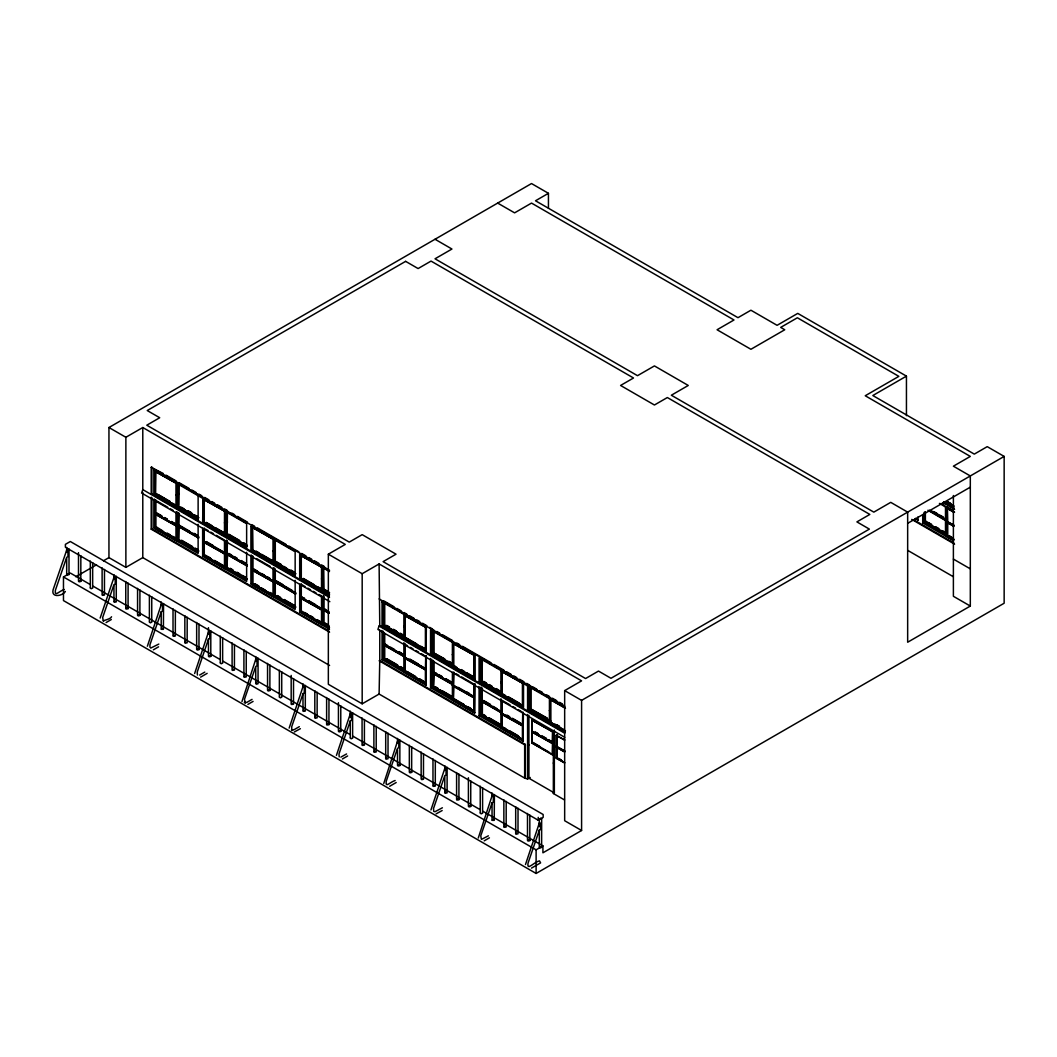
<?xml version="1.0" encoding="UTF-8"?>
<svg xmlns="http://www.w3.org/2000/svg" width="1057" height="1057" viewBox="0 0 1057 1057"><rect width="100%" height="100%" fill="white"/><g stroke="black" fill="none" stroke-linecap="round" stroke-linejoin="round"><path stroke-width="1.5" d="M147.372 646.223L161.377 604.234L162.487 604.881L162.487 611.197L161.206 611.95L149.935 644.783L149.962 647.28M194.633 673.507L208.652 631.531M289.169 728.088L303.174 686.099L304.284 686.746L304.284 693.062L302.989 693.802L291.732 726.648L291.745 729.145M336.43 755.372L350.435 713.383M430.952 809.953L444.957 767.963L446.067 768.598L446.067 774.926L444.786 775.666L433.515 808.513L433.766 811.485M525.488 864.52L539.493 822.531M100.164 618.068L114.116 576.95L115.226 577.598L115.226 583.913L113.945 584.653L102.674 617.499L103.216 620.869M69.035 548.993L68.996 574.598L67.265 575.021L67.027 573.951M80.847 555.81L80.808 581.429L79.077 581.839L78.839 580.769M92.659 562.641L92.659 588.075L91.179 588.723L90.347 587.89M104.484 569.459L104.445 595.065L102.476 595.368L102.991 594.232M116.296 576.276L116.257 601.895L114.288 602.199L114.817 601.063M128.108 583.107L128.069 608.713L126.1 609.017L126.351 607.947M139.92 589.925L139.881 615.531L138.163 615.94L137.912 614.883M151.746 596.743L151.746 622.177L150.266 622.837L149.552 621.846M163.558 603.573L163.399 629.338L161.364 629.338L162.382 628.32M175.37 610.391L175.33 635.997L173.361 636.301L173.89 635.165M187.195 617.209L187.155 642.815L185.186 643.118L185.424 642.061M199.007 624.04L198.967 649.645L197.236 650.055L197.236 648.879M210.819 630.857L210.779 656.463L209.061 656.873L208.81 655.802M222.631 637.675L222.631 663.109L221.151 663.77L220.437 662.765M234.456 644.493L234.416 670.112L232.448 670.415L232.976 669.279M246.268 651.323L246.228 676.929L244.259 677.233L244.788 676.097M258.08 658.141L258.04 683.747L256.322 684.17L256.322 682.994M269.905 664.959L269.865 690.578L268.134 690.987L267.897 689.917M281.717 671.79L281.717 697.224L280.237 697.871L279.524 696.88M293.529 678.607L293.489 704.213L291.521 704.517L291.772 703.447M305.341 685.425L305.301 711.044L303.333 711.348L303.861 710.212M317.166 692.256L317.126 717.862L315.158 718.165L315.396 717.095M328.978 699.073L328.938 724.679L326.97 724.983L327.208 723.913M340.79 705.891L340.75 731.51L339.033 731.92L338.782 730.849M352.615 712.722L352.615 738.156L351.135 738.803L350.409 737.812M364.427 719.54L364.388 745.145L362.419 745.449L362.947 744.313M376.239 726.357L376.2 751.963L374.231 752.267L374.759 751.131M388.051 733.188L388.011 758.794L386.043 759.098L386.294 758.028M399.876 740.006L399.837 765.612L398.106 766.021L397.868 764.951M411.688 746.823L411.649 772.429L409.918 772.852L409.68 771.782M423.5 753.641L423.461 779.26L421.743 779.67L421.743 778.494M435.325 760.472L435.286 786.078L433.317 786.382L433.846 785.245M447.137 767.29L447.098 792.895L445.129 793.199L445.658 792.063M458.949 774.107L458.91 799.726L456.941 800.03L457.192 798.96M470.761 780.938L470.722 806.544L469.004 806.953L468.753 805.883M482.587 787.756L482.587 813.19L481.107 813.85L480.393 812.846M494.399 794.573L494.24 820.351L492.205 820.351L493.223 819.334M506.211 801.404L506.171 827.01L504.202 827.314L504.731 826.178M518.036 808.222L517.996 833.828L516.027 834.132L516.265 833.061M529.848 815.039L529.808 840.659L528.077 841.068L528.077 839.892M540.788 818.026L541.316 819.162L539.308 818.686L539.308 826.64M541.66 818.686L541.62 847.476L539.902 847.886L539.651 846.816M329.586 665.461L142.787 557.62L125.875 567.384L108.95 557.62L108.95 427.517L125.875 437.281L142.787 427.517L142.787 489.536L141.612 493.024L329.824 601.684M565.27 732.686L379.767 625.585L379.04 626.021L377.93 629.457L564.715 737.297M66.855 549.666L53.075 589.872C51.08 598.13 62.429 596.122 65.362 591.497M255.913 658.815L241.961 701.597M397.696 740.68L383.757 783.462M946.068 522.118C946.121 521.299 945.487 521.326 946.187 521.418M176.876 495.284L175.911 494.874L176.664 494.716M178.659 494.465L178.792 493.487M176.876 526.214L175.911 525.805L176.664 526.545M224.428 522.885L225.392 523.294L224.639 522.554M227.176 522.475L227.519 522.066M224.428 553.815L225.181 553.643L224.745 554.515M273.38 550.472L273.155 551.477M273.261 550.552L273.591 551.648M273.155 581.495L273.697 582.566L273.076 581.746M322.213 578.747L321.975 579.738L322.108 578.615M321.46 578.906L322.425 579.315M321.672 610.404L321.896 609.413L321.777 610.536M404.025 626.127L404.342 627.29M404.778 657.784L403.814 657.388L404.567 657.216M452.33 654.468C453.03 656.727 452.568 652.09 452.964 655.287M452.33 685.398C453.982 685.266 452.158 686.495 452.541 685.068M501.19 682.069L501.599 683.218L501.058 682.148M501.058 683.047L501.48 682.386M501.295 712.986L501.375 714.228L501.163 713.052M549.363 710.489C551.027 710.41 548.794 710.938 549.997 711.308M553.287 763.022L554.04 762.863L553.591 763.735M108.95 427.517L531.512 183.548L548.438 193.312L548.438 208.163M548.438 193.312L535.516 200.777L737.984 317.681L750.919 310.216L777.08 325.318L797.758 313.387L906.444 376.133L906.444 415.652M328.806 596.161L151.878 494.015L151.204 494.399L151.204 467.339L163.293 473.549M154.124 470.325L176.929 483.115L177.933 482.534L177.933 506.95L176.929 507.532L154.124 494.755L154.124 470.325L246.638 523.73L246.638 548.16L202.64 522.766L202.984 498.151L225.445 511.126L225.445 535.542L226.449 534.961L226.449 510.544M155.419 471.62L176.308 483.3L155.419 471.62L155.419 494.174L176.308 505.854M155.419 494.174L155.749 471.435M156.423 493.606L169.794 501.705M155.419 513.358L175.977 525.223L155.419 513.358L155.419 500.186L167.759 507.307M155.419 514.283L176.308 525.963L155.419 514.283L155.419 527.469L176.308 539.136L155.419 527.469M198.822 517.705L177.933 506.026L198.491 517.89M906.444 376.133L872.831 395.529L974.303 454.114L987.225 446.649L1004.15 456.413L1004.15 603.23L536.11 873.452L63.473 600.587L63.473 576.95L70.291 573.026L90.281 584.561M151.204 497.2L151.204 529.187L151.878 528.804L328.806 630.963M154.124 498.891L154.124 528.038L176.929 540.814L177.933 540.246L177.933 512.711M156.423 526.888L162.937 531.037M203.935 499.631L224.824 511.311L203.935 499.631L203.935 522.184L224.824 533.864L203.935 522.184M75.813 576.752L96.517 564.795M103.427 560.805L108.95 557.62M64.292 589.489C58.518 591.418 54.449 597.337 55.413 590.216L66.67 557.369L67.965 556.629L67.965 550.301M176.347 525.382L176.744 526.28M198.822 536.877L177.933 525.197L198.491 537.075M178.593 513.292L178.593 524.814L178.937 513.094M198.822 537.815L177.933 526.135L198.491 538M202.64 522.766L225.445 535.542M198.822 550.988L177.933 539.308L198.491 551.173M204.265 527.998L203.935 541.369L224.824 553.049L203.935 541.369M225.075 522.594L225.392 523.294M203.935 542.307L224.824 553.974L203.935 542.307L203.935 555.48L224.824 567.147L204.265 555.282L202.64 556.048L202.64 528.513M247.338 545.716L226.449 534.036L247.008 545.901M251.156 526.346L295.154 551.741L295.154 576.171L251.156 550.776L251.156 526.346L273.974 539.136L273.974 563.553L274.965 562.971L274.965 539.493L294.15 550.565M204.939 554.899L211.453 559.047M252.451 527.641L252.782 550.01L273.01 562.073L252.451 550.195L252.451 527.641L273.34 539.321L254.156 528.236M111.553 616.773C111.025 619.296 101.313 620.736 103.599 621.159M106.096 622.547L111.315 619.534M247.338 564.887L226.449 553.207L247.008 565.085M225.392 554.225L224.943 553.591M247.338 565.825L226.449 554.145L247.008 566.01M251.156 550.776L252.491 549.997M247.338 578.998L226.449 567.318L247.008 579.183M202.984 528.328L202.984 555.85L225.445 568.825L226.449 568.256L226.449 540.035M252.451 569.379L273.34 581.059L252.451 569.379L252.451 556.207M252.451 570.318L273.34 581.984L252.451 570.318L252.451 583.49L273.34 595.157L252.451 583.49M295.854 573.726L274.965 562.047L295.524 573.911M329.48 595.989L299.686 578.787L299.686 554.357L322.491 567.147L322.491 591.563L323.482 590.982L323.482 566.565M251.156 554.912L251.156 584.059L273.974 596.835L274.965 596.267L274.965 568.732M300.968 578.205L321.856 589.885L300.968 578.205L300.968 555.652L320.496 566.539M158.814 644.07L150.689 648.1M153.357 649.83L158.576 646.818M295.854 592.898L274.965 581.218L295.524 593.096M295.854 593.836L274.965 582.156L295.524 594.021M530.244 777.476L527.588 779.009L524.655 778.084L379.106 694.053L362.181 703.817L328.344 684.289L328.344 554.185L345.269 544.408L142.787 427.517M299.686 578.787L322.491 591.563M300.968 555.652L321.856 567.332M295.854 607.009L274.965 595.329L295.524 607.194M323.482 567.503L323.812 589.859L329.295 593.03M300.968 597.39L321.856 609.07L300.968 597.39L301.298 584.019M300.968 598.328L321.856 609.995L300.968 598.328L300.968 611.501L321.856 623.168L300.968 611.501M323.812 589.859L328.965 593.215M324.486 589.476L329.625 592.832M318.791 594.496L321.856 595.897M328.344 554.185L362.181 573.713L379.106 563.949L581.588 680.853L564.663 690.617L564.663 820.721L581.588 830.485L581.588 700.381L1004.15 456.413M299.686 584.534L299.686 612.069L301.007 611.303M199.641 675.066L204.794 672.093M200.619 677.127L207.146 673.362M329.295 612.201L323.482 609.228L328.965 612.399M324.486 608.66L326.89 610.431M329.295 613.139L323.482 610.166L328.965 613.337M329.295 626.312L323.482 623.339L328.965 626.51M300.016 584.349L300.016 611.871L322.491 624.846L323.482 624.277L323.482 596.056M379.106 563.949L379.767 625.585M405.293 614.949L426.354 627.118L426.024 651.733L382.039 626.325L382.039 601.909L383.374 601.142M252.055 699.377L246.915 702.35L244.709 702.575M382.039 626.325L384.365 624.991M389.808 605.793L384.325 602.622L384.325 625.176L403.84 636.063M247.88 704.411L253.099 701.399M404.844 615.623L425.733 627.303L404.844 615.623L404.844 638.177L425.733 649.857L383.374 625.559L383.374 602.767M404.567 626.299L404.778 626.867M384.325 632.839L384.325 644.36L403.84 655.248M404.884 670.336L384.325 658.471L384.325 645.298L403.84 656.186M403.88 614.143L403.88 638.56L404.884 637.979M404.844 638.177L405.175 615.438M382.039 601.909L426.354 627.118M430.556 629.919L474.87 655.129L474.87 679.545L430.556 654.336L430.556 629.919L431.89 629.153M379.106 694.053L379.767 660.374L525.329 744.419L525.329 777.701M382.039 630.474L382.039 659.621L384.365 658.273M384.325 658.471L403.84 669.358M453.4 665.064L432.842 653.186L432.842 630.633L435.92 632.033M404.844 657.362L425.733 669.041L404.844 657.362L404.844 644.189L407.579 645.774M404.844 658.286L425.733 669.966L404.844 658.286L404.844 671.472L425.733 683.139L404.844 671.472M299.316 726.674L294.176 729.634L291.983 729.872M425.733 655.869L425.403 669.226M300.373 728.683L294.361 731.972M430.556 654.336L433.172 653.001L452.356 664.073M433.502 630.249L433.502 652.803L444.799 658.947M405.835 670.891L416.471 677.418M453.361 643.634L474.249 655.314L453.361 643.634L453.361 666.187L474.249 677.867L453.361 666.187M452.991 654.164L453.294 654.878M432.842 660.85L432.842 672.371L452.356 683.258M433.502 660.466L433.502 671.988L436.581 673.375M453.4 698.347L432.842 686.482L432.842 673.309L452.356 684.196M473.47 654.309L452.396 642.154L452.396 666.571L453.4 665.989L431.89 653.57L431.89 630.778M454.351 665.619L456.769 667.39M382.039 659.621L426.024 685.015L426.354 655.67M430.556 658.485L430.556 687.631L433.172 686.284L452.356 697.369M453.361 685.372L474.249 697.052L453.361 685.372L453.691 672.001L453.361 699.483L453.691 686.112L474.249 697.977L453.361 686.297M453.294 685.795L452.858 685.174M346.577 753.958L340.869 757.129M342.415 758.979L347.634 755.966M564.478 707.239L479.072 657.93L479.072 682.346L481.397 681.012M486.841 661.814L481.358 658.643L481.358 681.197L500.873 692.084M501.916 669.583L500.912 670.164L500.912 694.581L523.387 707.556L523.387 683.139L502.326 670.97M452.396 672.331L452.396 699.853L453.4 699.285M501.877 671.644L522.766 683.324L501.877 671.644L501.877 694.198L522.766 705.878L480.407 681.58L480.407 658.788M481.358 687.209L481.358 700.381L500.873 711.269M482.018 688.477L482.018 699.998L482.362 688.279M501.916 726.357L481.358 714.492L481.358 701.319L500.873 712.207M500.912 694.581L502.207 694.013L502.207 671.459M453.361 699.483L474.249 711.15L431.89 686.865L431.89 659.33M523.387 683.139L523.387 707.556M430.556 687.631L474.54 713.026L474.87 683.681M479.072 686.495L479.072 715.642L481.397 714.294M481.358 714.492L500.873 725.379M482.018 700.936L482.018 714.109L485.097 715.497M550.433 721.085L529.874 709.207L529.874 686.654L532.953 688.054M501.877 713.383L522.766 725.062L501.877 713.383L501.877 700.21L510.095 704.953M500.912 698.717L500.912 727.863L502.207 727.295L522.435 739.358L501.877 727.493L501.877 714.321L521.392 725.194M395.133 780.502C389.359 782.431 385.29 788.337 386.254 781.229L397.511 748.382L398.806 747.643L398.806 741.314M389.676 786.276L396.203 782.51M522.766 711.889L522.435 725.247M564.887 707.093L549.429 698.175L549.429 722.592L550.433 722.01L528.923 709.591L528.923 685.174L527.588 685.94L527.588 710.357L529.914 709.022M529.874 709.207L550.763 720.887M530.535 686.27L530.535 708.824L547.315 718.139M565.469 730.916L550.393 722.208L550.393 699.655L564.425 707.371M552.798 743.705L531.816 731.92L552.798 743.705L552.454 754.857L531.763 742.912L531.763 720.094L552.798 731.854L552.52 742.979L531.816 731.021L552.798 742.82M501.877 714.321L522.766 725.987M550.116 710.33L550.327 710.899M550.393 722.208L564.425 729.938M479.072 715.642L523.056 741.036L523.387 713.316M907.659 523.334L970.313 487.158M379.106 660.77L524.655 744.802L525.329 744.419M946.491 501.824L945.5 502.392L953.771 507.175M531.763 742.912L552.798 754.672M527.588 745.713L528.923 744.947M915.203 518.577L918.322 519.991L915.56 518.406M531.763 720.094L552.798 731.854M953.982 511.984L946.491 508.047L953.652 512.169M922.721 514.825L922.721 522.911L925.047 521.577M925.047 511.905L925.047 521.788L946.834 533.983M926.038 521.22L931.428 524.708M564.478 762.956L556.193 758.173L556.193 735.355L564.808 739.94M442.394 807.786L434.81 811.816M442.156 810.547L436.145 813.837M564.808 750.906L556.246 746.282L564.53 751.065M557.131 745.78L556.854 734.972M946.491 521.22L953.982 525.157M947.495 520.639L947.164 507.664M564.808 751.791L556.246 747.167L564.53 751.95M557.131 746.665L556.854 757.79L562.377 760.974M953.982 526.095L946.491 522.158L953.652 526.28M947.495 521.577L947.495 534.75M556.193 758.173L564.808 762.758M556.854 757.79L557.198 734.774M952.397 510.518L945.5 506.541L945.5 535.688L946.491 535.106M946.491 506.898L946.491 535.331L953.982 539.268M553.353 730.598L553.353 793.503L554.344 792.922L554.344 730.03M488.374 835.823L482.071 839.099M484.198 840.843L489.417 837.831M538.238 820.232L543.166 817.391L543.166 814.511L70.317 541.514L65.389 544.355L65.389 547.235L538.238 820.232L538.238 817.352M63.473 576.95L536.11 849.828L542.915 845.891L542.915 852.814L581.588 830.485M497.675 203.089L514.6 212.853L531.512 203.089L733.994 319.98L717.069 329.758L750.919 349.286L784.756 329.758L780.687 327.406L797.374 317.774L898.846 376.358L865.234 395.754L970.313 456.413L953.388 466.19L970.313 475.954L970.313 606.057L907.659 642.233L907.659 512.13L890.734 502.352L873.822 512.13L671.34 395.226L688.266 385.461L654.428 365.92L637.503 375.684L435.022 258.793L451.947 249.029L435.022 239.252M531.46 868.127L540.603 862.856L539.493 860.874C533.6 862.235 526.637 871.351 528.051 863.08L539.308 830.247L540.603 829.494L540.603 823.178M79.671 580.57L80.847 581.244M410.512 771.584L411.688 772.257M68.163 573.766L69.035 574.427M127.236 607.881L128.108 608.541M139.048 614.698L139.92 615.359M198.135 648.813L199.007 649.46M209.947 655.631L210.819 656.291M269.033 689.745L269.905 690.393M328.106 723.847L328.978 724.507M339.918 730.678L340.79 731.325M399.004 764.779L399.876 765.44M458.077 798.894L458.949 799.541M469.889 805.711L470.761 806.372M528.976 839.826L529.848 840.474M540.788 846.644L541.66 847.304M950.349 503.119L947.164 501.652L951.445 504.136M953.982 505.973L946.491 502.035L953.652 506.171M943.584 501.679L953.308 507.294M943.822 502.379L953.824 508.153M943.161 502.762L954.59 509.368M940.968 503.528L943.822 505.18M946.676 506.832L952.397 510.135M940.77 503.594L945.064 506.065M939.409 503.409L954.59 512.169M934.626 512.064L937.48 513.715M940.347 515.367L943.201 517.018M932.855 511.429L942.87 517.203M931.098 510.795L946.834 519.872M929.341 510.161L946.491 520.07M929.671 510.901L946.834 520.81M927.901 510.267L953.652 525.342M928.905 522.871L931.759 524.523M936.053 526.994L938.92 528.645M943.201 531.116L946.068 532.768M935.722 527.192L938.576 528.844M941.443 530.495L947.164 533.785M925.047 521.788L946.491 534.181M948.922 535.582L951.789 537.233M948.591 535.767L951.445 537.418M946.491 535.331L953.652 539.453M945.5 535.688L953.771 540.457M922.721 522.911L953.308 540.576M913.803 519.846L953.824 542.941M911.715 519.397L954.59 544.157M953.388 559.087L970.313 568.851M907.831 550.446L953.269 576.686M970.313 606.057L953.388 596.293L953.388 495.522M564.663 690.617L581.588 700.381M166.147 475.201L176.136 480.961M178.99 482.613L188.978 488.374M191.832 490.025L196.113 492.496M198.967 494.148L201.821 495.786M204.675 497.437L208.956 499.908M211.81 501.56L214.663 503.198M217.517 504.85L221.798 507.32M224.652 508.972L227.506 510.623M231.787 513.094L234.641 514.733M237.495 516.384L247.47 522.145M251.751 524.629L254.605 526.267M257.459 527.919L285.998 544.395M288.852 546.046L298.84 551.807M301.694 553.458L305.975 555.929M308.829 557.581L311.683 559.219M314.537 560.871L318.818 563.341M321.672 564.993L324.525 566.631M384.048 600.997L394.036 606.771M396.89 608.422L401.171 610.893M404.025 612.532L406.879 614.183M409.733 615.835L414.014 618.305M416.868 619.957L419.721 621.595M422.575 623.247L426.856 625.718M429.71 627.369L432.564 629.007M436.845 631.478L439.699 633.13M442.553 634.781L452.541 640.542M456.822 643.013L459.676 644.664M462.53 646.316L491.069 662.792M493.923 664.43L503.912 670.204M506.765 671.856L511.046 674.326M513.9 675.965L516.754 677.616M519.608 679.268L523.889 681.739M526.743 683.377L529.597 685.028M532.451 686.68L536.731 689.151M539.585 690.802L542.439 692.441M546.72 694.911L549.574 696.563M552.428 698.215L556.709 700.685M559.563 702.337L562.416 703.975M151.204 467.339L329.573 570.318M379.106 598.909L564.597 706.01M182.372 485.652L185.12 487.237M187.855 488.81L190.604 490.395M194.713 492.773L198.822 495.138M228.153 512.077L230.888 513.662M244.603 521.577L247.338 523.149M279.405 541.673L282.153 543.258M284.888 544.831L287.636 546.416M290.371 548.002L293.119 549.587M325.186 568.098L327.921 569.683M387.404 604.023L390.139 605.595M392.887 607.18L395.622 608.766M399.731 611.144L403.84 613.509M449.621 639.934L452.356 641.52M484.436 660.044L487.171 661.616M489.92 663.201L492.654 664.787M495.403 666.372L498.138 667.945M535.688 689.626L538.436 691.212M198.491 495.337L178.263 483.274L178.263 505.827M227.823 512.275L247.008 523.347M324.856 568.296L328.965 570.661M392.543 607.379L395.292 608.951M398.027 610.536L404.884 614.5M432.842 630.633L452.026 641.718M489.576 663.4L492.324 664.972M495.059 666.557L497.807 668.143M529.874 686.654L538.092 691.41M540.84 692.982L549.059 697.739M299.686 554.357L329.48 571.56M550.393 699.655L565.469 708.362M188.529 510.98L191.264 512.566M228.814 534.247L239.78 540.576M243.89 542.954L246.638 544.54M275.969 561.465L281.453 564.636M291.045 570.172L293.78 571.758M325.847 590.268L328.595 591.854M386.69 625.4L389.438 626.973M393.548 629.351L396.283 630.937M400.405 633.315L404.514 635.68M448.921 661.325L451.656 662.898M483.723 681.421L486.471 682.994M489.206 684.579L491.954 686.165M496.063 688.543L498.798 690.115M181.342 507.215L184.077 508.8M188.199 511.178L192.308 513.557M195.043 515.129L197.791 516.714M228.484 534.446L239.45 540.774M243.559 543.139L246.307 544.725M275.626 561.663L281.109 564.821M283.857 566.407L286.592 567.992M290.715 570.357L294.824 572.735M386.36 625.585L389.108 627.171M393.217 629.549L397.326 631.914M400.061 633.5L404.184 635.878M433.502 652.803L444.469 659.132M448.578 661.51L451.326 663.096M483.393 681.606L486.141 683.192M488.876 684.777L491.624 686.363M495.733 688.728L499.842 691.106M530.535 708.824L546.984 718.324M282.034 565.905L284.835 567.53M487.013 684.249L489.827 685.874M159.158 495.178L170.124 501.507M206.3 522.396L211.783 525.567M215.892 527.945L224.124 532.688M256.19 551.199L258.939 552.785M261.674 554.37L272.64 560.699M303.333 578.417L314.299 584.759M318.408 587.124L322.53 589.502M384.325 625.176L404.884 637.054M405.835 637.609L416.802 643.938M420.911 646.303L425.033 648.681M461.209 669.57L463.957 671.155M466.692 672.741L472.175 675.899M481.358 681.197L501.916 693.075M508.351 696.788L519.317 703.116M556.867 724.798L559.615 726.384M172.529 503.291L175.277 504.876M205.97 522.594L225.154 533.666M255.86 551.397L272.31 560.897M303.002 578.615L322.187 589.687M405.505 637.794L424.689 648.879M460.878 669.768L471.845 676.097M502.537 693.815L505.286 695.4M508.021 696.986L523.096 705.68M555.163 724.204L559.285 726.569M155.749 493.989L198.108 518.604M225.498 534.419L246.625 546.614M274.014 562.43L295.141 574.625M322.53 590.44L329.546 594.483M273.974 563.553L251.5 550.578L251.5 526.161M403.88 638.56L426.354 651.535M452.396 666.571L474.87 679.545M549.429 722.592L564.887 731.51M154.124 494.755L198.121 520.15L198.121 495.72M479.072 682.346L523.056 707.754M527.588 710.357L564.478 731.669M142.721 489.576L329.507 597.416M379.04 626.021L564.398 733.029M170.494 508.893L173.242 510.465M205.309 528.989L208.044 530.561M210.792 532.147L213.527 533.732M216.275 535.318L224.494 540.061L224.494 553.234M256.56 558.572L270.275 566.486M300.968 584.217L305.077 586.582M307.825 588.168L310.56 589.753M313.308 591.339L316.043 592.924M410.327 647.346L413.062 648.932M415.811 650.517L418.546 652.103M421.294 653.675L424.029 655.261M456.096 673.785L458.844 675.357M461.579 676.942L473.919 684.064L473.919 697.237M512.843 706.538L515.578 708.124M518.326 709.696L521.061 711.282M556.193 735.355L564.478 740.125M194.012 533.336L196.747 534.908M228.814 553.432L231.562 555.004M234.297 556.59L237.045 558.175M241.155 560.554L245.264 562.919M275.969 580.65L282.814 584.6M399.031 651.693L401.766 653.279M439.316 674.961L442.064 676.546M446.173 678.911L453.03 682.875M483.723 700.593L490.58 704.557M178.593 524.814L189.56 531.143M193.669 533.521L197.791 535.899M228.484 553.617L236.715 558.373M240.824 560.738L244.933 563.117M275.626 580.835L292.076 590.335M384.986 643.977L387.734 645.563M390.469 647.148L394.578 649.513M398.7 651.892L402.809 654.27M433.502 671.988L441.734 676.731M445.843 679.109L452.7 683.06M482.018 699.998L490.25 704.742M492.985 706.327L497.094 708.705M156.423 512.777L161.906 515.948M164.641 517.534L167.376 519.106M171.498 521.484L175.607 523.862M206.3 541.58L213.157 545.544M253.455 568.798L257.564 571.176M261.674 573.555L264.422 575.127M267.157 576.712L269.892 578.298M304.707 598.394L301.628 597.007L304.376 598.592M308.816 600.772L315.673 604.723M384.325 644.36L404.884 656.225M409.957 659.158L418.176 663.902M432.842 672.371L453.4 684.236M466.692 691.912L469.427 693.498M481.358 700.381L501.916 712.246M506.99 715.179L509.725 716.765M512.473 718.337L520.691 723.094M156.079 512.975L161.562 516.133M164.311 517.719L167.046 519.304M171.155 521.682L175.277 524.047M205.97 541.779L222.419 551.265M253.112 568.996L269.561 578.483M308.485 600.957L319.452 607.286M409.614 659.343L426.063 668.843M458.13 687.354L473.219 696.061M506.647 715.364L509.395 716.95M512.13 718.535L523.096 724.864M535.463 732.105L538.224 733.703M542.36 736.095L546.509 738.486M549.257 740.072L553.406 742.463L548.979 740.23M535.186 732.263L537.947 733.862M542.082 736.253L546.231 738.645M384.325 645.298L404.884 657.163M432.842 673.309L453.4 685.174M481.358 701.319L501.916 713.184M532.768 742.331L539.665 746.321M532.424 742.529L548.979 752.082M181.672 540.312L192.638 546.641M195.373 548.226L198.121 549.812M230.188 568.322L232.936 569.908M237.045 572.286L239.78 573.872M242.529 575.444L245.264 577.03M277.33 595.54L280.079 597.126M284.188 599.504L295.154 605.833M324.486 622.771L328.595 625.136M386.69 658.683L397.657 665.012M400.405 666.597L403.14 668.183M435.207 686.693L437.955 688.279M442.064 690.657L453.03 696.986M489.206 717.875L500.172 724.204M181.342 540.51L192.308 546.839M195.043 548.424L197.791 549.997M229.858 568.521L232.593 570.106M236.715 572.471L246.307 578.02M277 595.738L281.109 598.117M283.857 599.689L294.824 606.031M324.142 622.956L328.265 625.334M386.36 658.881L397.326 665.21M400.061 666.782L402.809 668.368M434.876 686.891L437.624 688.464M440.359 690.049L452.7 697.171M482.018 714.109L486.141 716.474M488.876 718.06L499.842 724.389M558.572 758.398L561.333 759.983M167.376 533.217L170.124 534.802M172.859 536.388L175.607 537.96M207.674 556.484L210.422 558.07M214.531 560.435L224.124 565.971M254.816 583.702L258.939 586.08M269.892 592.409L272.64 593.981M304.707 612.505L307.455 614.091M310.19 615.663L312.938 617.248M317.047 619.627L321.156 621.992M407.209 671.684L415.441 676.427M419.55 678.805L423.659 681.184M454.351 698.902L463.957 704.438M468.066 706.816L470.801 708.401M505.616 728.498L502.537 727.11L518.987 736.597M509.725 730.863L517.956 735.619M167.046 533.415L176.638 538.951M214.201 560.633L223.793 566.169M254.486 583.887L258.595 586.265M261.343 587.851L265.452 590.229M269.561 592.594L273.671 594.972M301.628 611.118L313.969 618.239M316.717 619.812L320.826 622.19M419.219 678.99L423.328 681.369M454.021 699.087L463.613 704.636M466.362 706.221L470.471 708.586M176.981 539.691L198.108 551.886M225.498 567.701L246.625 579.897M274.014 595.712L295.141 607.907M322.53 623.722L329.546 627.779M404.884 671.274L383.374 658.855L383.374 631.32M501.916 727.295L480.407 714.876L480.407 687.341M426.354 684.817L403.88 671.842L403.88 642.696M452.396 699.853L474.87 712.828M500.912 727.863L523.387 740.838M154.124 528.038L198.121 553.432L198.121 524.285M202.64 556.048L246.638 581.442L246.638 552.296M251.156 584.059L295.154 609.453L295.154 580.306M299.686 612.069L329.48 629.272M151.204 529.187L329.573 632.165M554.344 792.922L528.923 778.243L528.923 715.351M553.353 793.503L564.464 799.911M93.135 586.212L220.213 659.581M223.067 661.233L350.158 734.602M353.012 736.253L480.089 809.622M482.943 811.274L542.915 845.891M244.273 702.377L245.383 703.024L244.471 699.364L255.728 666.518L257.023 665.778L257.023 659.449M291.534 729.674L292.644 730.308L291.97 729.621M481.318 839.166L480.776 835.796L492.047 802.95L493.328 802.21L493.328 795.895L492.232 795.247L478.279 838.029M339.231 756.904L338.993 753.932L350.25 721.099L351.545 720.346L351.545 714.03M197.448 675.04L197.21 672.08L208.467 639.234L209.762 638.494L209.762 632.165M947.495 507.466L947.495 535.688L924.043 522.145L924.043 512.434M946.834 507.849L946.834 521.035M946.834 521.96L946.834 535.133M925.377 511.72L925.377 521.603M917.991 516.952L917.991 520.189M556.524 735.157L556.524 746.123M556.524 747.008L556.524 757.975M552.454 732.039L552.454 754.857M550.723 699.47L550.723 722.023M539.308 829.811L539.308 847.304M536.11 849.828L536.11 873.452M532.094 719.896L532.094 730.863M532.094 731.748L532.094 742.727M530.878 686.085L530.878 708.639M530.204 686.469L530.204 709.022M527.588 714.506L527.588 779.009M527.496 813.454L527.496 840.474M524.655 744.802L524.655 778.084M523.056 713.501L523.056 741.036M522.435 683.509L522.435 706.076M522.435 726.185L522.435 739.358M515.684 806.636L515.684 833.656M503.859 799.805L503.859 826.838M502.207 701.663L502.207 727.295M492.047 792.988L492.047 796.172M492.047 802.527L492.047 820.007M482.362 659.687L482.018 680.814L482.018 658.26M482.362 700.738L482.362 713.911M481.688 658.458L481.688 681.012M481.688 688.662L481.688 714.294M480.235 786.17L480.235 813.19M474.54 655.314L474.54 679.743M474.54 683.879L474.54 713.026M473.919 655.499L473.919 678.066M473.919 698.175L473.919 711.348M468.41 777.754L468.41 806.372M456.598 772.522L456.598 799.541M453.691 643.449L453.691 666.002M444.786 765.704L444.786 770.474M444.786 776.829L444.786 792.724M433.846 630.064L433.846 652.618M433.846 661.92L433.846 671.79M433.172 630.448L433.172 653.001M433.172 660.651L433.172 686.284M432.974 758.873L432.974 785.906M426.024 627.303L426.024 651.733M426.024 655.869L426.024 685.015M425.403 627.488L425.403 650.055M425.403 670.164L425.403 683.337M421.148 752.056L421.148 779.075M409.336 745.238L409.336 772.257M405.175 643.99L405.175 671.274M397.524 738.42L397.524 743.177M397.524 749.545L397.524 765.44M385.699 731.589L385.699 758.609M384.656 602.437L384.656 624.991M384.656 634.292L384.656 658.273M379.767 629.985L379.767 660.374M373.887 724.772L373.887 751.791M362.181 573.713L362.181 703.817M362.075 717.954L362.075 744.974M350.263 711.123L350.263 717.492M350.263 720.663L350.263 738.156M338.438 702.72L338.438 731.325M326.626 697.488L326.626 724.507M323.812 595.871L323.812 609.043M323.812 609.981L323.812 623.154M322.491 597.324L322.491 624.846M321.526 567.517L321.526 590.083M321.526 596.082L321.526 609.255M321.526 610.193L321.526 623.366M314.814 690.657L314.814 717.69M302.989 683.839L302.989 687.024M302.989 693.379L302.989 710.859M301.298 555.467L301.298 578.02M301.298 585.67L301.298 597.192M301.298 598.13L301.298 611.303M300.016 554.172L300.016 578.589M291.177 675.423L291.177 704.041M279.365 670.191L279.365 697.224M275.296 539.295L275.296 561.848M275.296 569.498L275.296 581.033M275.296 581.971L275.296 595.144M273.974 567.688L273.974 596.835M273.01 539.506L273.01 562.073M273.01 568.071L273.01 581.244M273.01 582.182L273.01 595.355M267.553 663.373L267.553 690.393M255.728 656.556L255.728 661.325M255.728 667.68L255.728 683.575M252.782 556.008L252.782 569.181M252.782 570.119L252.782 583.292M251.5 556.339L251.5 583.86M243.916 649.725L243.916 676.757M232.104 642.907L232.104 669.927M227.453 512.513L227.11 533.653L227.11 512.698M227.453 541.105L227.11 552.824L227.11 541.303M226.779 512.896L226.779 533.838M226.779 541.488L226.779 553.022M226.779 553.96L226.779 567.133M225.445 541.303L225.445 568.825M224.494 511.496L224.494 534.062M224.494 554.172L224.494 567.345M220.279 636.089L220.279 663.109M208.467 627.673L208.467 634.028M208.467 638.798L208.467 656.291M204.265 499.446L204.265 521.999M204.265 529.649L204.265 541.171M204.265 542.109L204.265 555.282M202.984 498.151L202.984 522.568M196.655 622.441L196.655 649.46M184.843 615.623L184.843 642.643M178.937 482.89L178.593 505.642L178.593 483.089M178.937 525.554L178.593 538.925L178.593 525.752M178.263 513.477L178.263 525.012M178.263 525.937L178.263 539.123M176.929 483.115L176.929 507.532M176.929 511.667L176.929 540.814M175.977 483.485L175.977 506.052M175.977 512.05L175.977 525.223M175.977 526.161L175.977 539.334M173.018 608.806L173.018 635.825M161.206 601.975L161.206 605.159M161.206 611.514L161.206 629.007M155.749 499.987L155.749 513.16M155.749 514.098L155.749 527.271M154.467 470.14L154.467 494.557M154.467 500.318L154.467 527.839M151.878 466.956L151.878 494.015M151.878 497.583L151.878 528.804M149.394 595.157L149.394 622.177M142.787 492.337L142.787 557.62M137.569 588.339L137.569 615.359M125.875 437.281L125.875 567.384M125.757 581.509L125.757 608.541M113.945 574.691L113.945 579.461M113.945 585.816L113.945 601.71M102.119 567.873L102.119 594.893M90.307 561.042L90.307 588.075M78.495 552.639L78.495 581.244M66.683 547.407L66.683 552.177M66.683 558.532L66.683 574.427M405.624 261.356L147.227 410.539L159.713 417.74L146.791 425.205L349.259 542.109L362.181 534.644L396.031 554.185L383.096 561.65L585.578 678.541L598.5 671.076L610.986 678.29L869.383 529.108L856.897 521.894L869.819 514.429L667.35 397.538L654.428 405.003L620.578 385.461L633.513 377.996L431.031 261.092L418.11 268.557L405.624 261.356M227.453 553.564L227.11 566.935L227.453 553.564M433.846 672.728L433.502 686.099L433.846 672.728"/></g></svg>
